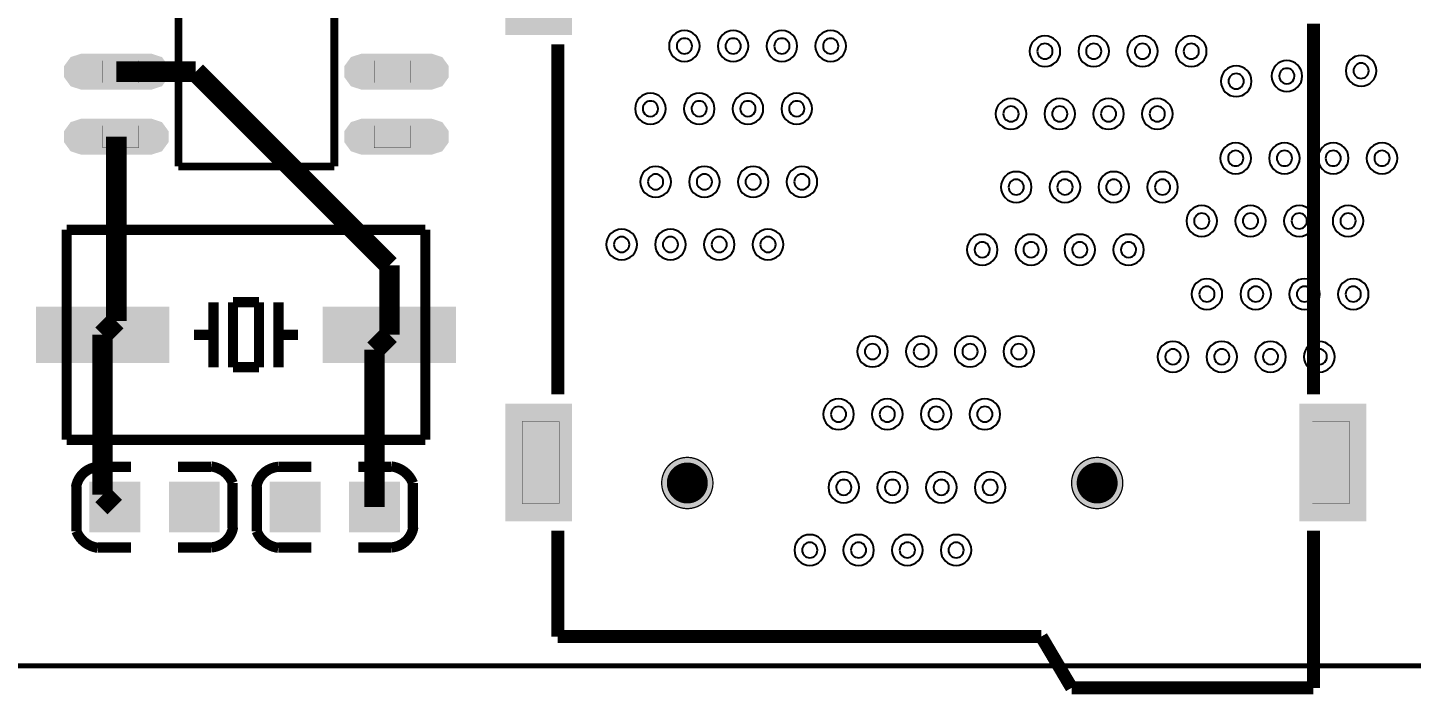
# Model space of a CAD drawing. Header units: millimetres. Extents: x 0 to 134, y -1 to 106.
# Drawn here: x 88.07 to 115.08, y -0.56 to 12.46 of the extents above; entities that cross this region are included whole.
import ezdxf

# ---------------------------------------------------------------- set-up
doc = ezdxf.new("R2010")
doc.units = ezdxf.units.MM
doc.header["$MEASUREMENT"] = 0
for name, color, linetype, true_color in [('Board-Outline-Layer', 7, 'Continuous', 0xff00ff), ('Document-Layer', 7, 'Continuous', 0x6464ff), ('Hole-Layer', 7, 'Continuous', 0x222222), ('Multi-Layer', 7, 'Continuous', 0xc0c0c0), ('Pin-Soldering-Layer', 7, 'Continuous', 0xcc9999), ('Top-Layer', 7, 'Continuous', 0xff0000), ('Top-Paste-Mask-Layer', 7, 'Continuous', 0x808080), ('Top-Silkscreen-Layer', 7, 'Continuous', 0xffcc00), ('Top-Solder-Mask-Layer', 7, 'Continuous', 0x800080)]:
    doc.layers.add(name, color=color, linetype=linetype, true_color=true_color)

msp = doc.modelspace()

# ---------------------------------------------------------------- hatches: boundary and pattern name
at = {"layer": 'Multi-Layer'}
for points in [[(100.44696215392429, 3.571821183642328, 1), (101.44696215392429, 3.571821183642328, 1)], [(108.44696215392429, 3.571821183642328, 1), (109.44696215392429, 3.571821183642328, 1)]]:
    msp.add_hatch(color=256, dxfattribs=at).paths.add_polyline_path(points)
at = {"layer": 'Pin-Soldering-Layer'}
for points in [[(89.53664973329944, 11.81993395986791), (90.23664973329943, 11.81993395986791), (90.23664973329943, 11.389911099822143), (89.53664973329944, 11.389911099822143)], [(95.53664973329938, 11.819933959867853), (94.83664973329945, 11.819933959867853), (94.83664973329945, 11.389911099822086), (95.53664973329938, 11.389911099822086)], [(89.53664973329944, 10.549931419862844), (90.23664973329943, 10.549931419862844), (90.23664973329943, 10.119908559817077), (89.53664973329944, 10.119908559817077)], [(95.53664973329938, 10.549931419862787), (94.83664973329945, 10.549931419862787), (94.83664973329945, 10.11990855981702), (95.53664973329938, 10.11990855981702)], [(97.72184150368298, 4.7718211836423166), (98.44683515367029, 4.7718211836423166), (98.44683515367029, 3.1718211836423507), (97.72184150368298, 3.1718211836423507)], [(113.14686055372107, 4.7718465836931045), (113.87180340360675, 4.7718465836931045), (113.87180340360675, 3.1718465836931387), (113.14686055372107, 3.1718465836931387)]]:
    msp.add_hatch(color=256, dxfattribs=at).paths.add_polyline_path(points)
at = {"layer": 'Top-Layer'}
for points in [[(97.44703835407671, 12.371846583693127), (97.44703835407671, 14.171846583693139), (98.6470383540767, 14.171846583693139), (98.6470383540767, 12.371846583693127)], [(89.11657099314192, 11.303919227838492), (88.90372951713351, 11.392081053836648), (88.8155676911353, 11.604922529845112), (88.90372951713351, 11.817764005853519), (89.11657099314192, 11.905925831851732), (90.48555753111503, 11.905925831851732), (90.6983990071235, 11.817764005853519), (90.78656083312165, 11.604922529845112), (90.6983990071235, 11.392081053836648), (90.48555753111503, 11.303919227838492)], [(94.58774193548379, 11.303919227838378), (94.37490045947538, 11.392081053836534), (94.28673863347717, 11.604922529844998), (94.37490045947538, 11.817764005853405), (94.58774193548379, 11.905925831851619), (95.9567284734569, 11.905925831851619), (96.16956994946537, 11.817764005853405), (96.25773177546353, 11.604922529844998), (96.16956994946537, 11.392081053836534), (95.9567284734569, 11.303919227838378)], [(89.11657099314192, 10.033916687833425), (88.90372951713351, 10.122078513831582), (88.8155676911353, 10.334919989839989), (88.90372951713351, 10.547761465848453), (89.11657099314192, 10.63592329184661), (90.48555753111503, 10.63592329184661), (90.6983990071235, 10.547761465848453), (90.78656083312165, 10.334919989839989), (90.6983990071235, 10.122078513831582), (90.48555753111503, 10.033916687833425)], [(94.58774193548379, 10.033916687833255), (94.37490045947538, 10.122078513831468), (94.28673863347717, 10.334919989839875), (94.37490045947538, 10.547761465848339), (94.58774193548379, 10.635923291846495), (95.9567284734569, 10.635923291846495), (96.16956994946537, 10.547761465848339), (96.25773177546353, 10.334919989839875), (96.16956994946537, 10.122078513831468), (95.9567284734569, 10.033916687833255)], [(90.78245618491252, 6.966804673609317), (90.78245618491252, 5.966804673609374), (88.28245618491246, 5.966804673609374), (88.28245618491246, 6.966804673609317)], [(96.38286258572526, 6.966804673609317), (96.38286258572526, 5.966804673609374), (93.88283718567448, 5.966804673609374), (93.88283718567448, 6.966804673609317)], [(97.44703835407671, 2.8718719837439153), (97.44703835407671, 5.071871983743904), (98.6470383540767, 5.071871983743904), (98.6470383540767, 2.8718719837439153)], [(112.94665735331466, 2.8718719837439153), (112.94665735331466, 5.071871983743904), (114.14665735331471, 5.071871983743904), (114.14665735331471, 2.8718719837439153)], [(89.3284175768352, 2.6562534925068917), (89.3284175768352, 3.545255270510438), (90.21741935483874, 3.545255270510438), (90.21741935483874, 2.6562534925068917)], [(90.87782067564137, 2.6562534925068917), (90.87782067564137, 3.545255270510438), (91.76682245364492, 3.545255270510438), (91.76682245364492, 2.6562534925068917)], [(93.73647193294386, 3.545255270510495), (93.73647193294386, 2.6562534925069485), (92.84747015494025, 2.6562534925069485), (92.84747015494025, 3.545255270510495)], [(95.28587503174998, 3.545255270510495), (95.28587503174998, 2.6562534925069485), (94.39687325374643, 2.6562534925069485), (94.39687325374643, 3.545255270510495)]]:
    msp.add_hatch(color=256, dxfattribs=at).paths.add_polyline_path(points)
at = {"layer": 'Top-Paste-Mask-Layer'}
for points in [[(97.44703835407671, 12.371846583693127), (97.44703835407671, 14.171846583693139), (98.6470383540767, 14.171846583693139), (98.6470383540767, 12.371846583693127)], [(89.11657099314192, 11.303919227838492), (88.90372951713351, 11.392081053836648), (88.8155676911353, 11.604922529845112), (88.90372951713351, 11.817764005853519), (89.11657099314192, 11.905925831851732), (90.48555753111503, 11.905925831851732), (90.6983990071235, 11.817764005853519), (90.78656083312165, 11.604922529845112), (90.6983990071235, 11.392081053836648), (90.48555753111503, 11.303919227838492)], [(94.58774193548379, 11.303919227838378), (94.37490045947538, 11.392081053836534), (94.28673863347717, 11.604922529844998), (94.37490045947538, 11.817764005853405), (94.58774193548379, 11.905925831851619), (95.9567284734569, 11.905925831851619), (96.16956994946537, 11.817764005853405), (96.25773177546353, 11.604922529844998), (96.16956994946537, 11.392081053836534), (95.9567284734569, 11.303919227838378)], [(89.11657099314192, 10.033916687833425), (88.90372951713351, 10.122078513831582), (88.8155676911353, 10.334919989839989), (88.90372951713351, 10.547761465848453), (89.11657099314192, 10.63592329184661), (90.48555753111503, 10.63592329184661), (90.6983990071235, 10.547761465848453), (90.78656083312165, 10.334919989839989), (90.6983990071235, 10.122078513831582), (90.48555753111503, 10.033916687833425)], [(94.58774193548379, 10.033916687833255), (94.37490045947538, 10.122078513831468), (94.28673863347717, 10.334919989839875), (94.37490045947538, 10.547761465848339), (94.58774193548379, 10.635923291846495), (95.9567284734569, 10.635923291846495), (96.16956994946537, 10.547761465848339), (96.25773177546353, 10.334919989839875), (96.16956994946537, 10.122078513831468), (95.9567284734569, 10.033916687833255)], [(90.78245618491252, 6.966804673609317), (90.78245618491252, 5.966804673609374), (88.28245618491246, 5.966804673609374), (88.28245618491246, 6.966804673609317)], [(96.38286258572526, 6.966804673609317), (96.38286258572526, 5.966804673609374), (93.88283718567448, 5.966804673609374), (93.88283718567448, 6.966804673609317)], [(97.44703835407671, 2.8718719837439153), (97.44703835407671, 5.071871983743904), (98.6470383540767, 5.071871983743904), (98.6470383540767, 2.8718719837439153)], [(112.94665735331466, 2.8718719837439153), (112.94665735331466, 5.071871983743904), (114.14665735331471, 5.071871983743904), (114.14665735331471, 2.8718719837439153)], [(89.3284175768352, 2.6562534925068917), (89.3284175768352, 3.545255270510438), (90.21741935483874, 3.545255270510438), (90.21741935483874, 2.6562534925068917)], [(90.87782067564137, 2.6562534925068917), (90.87782067564137, 3.545255270510438), (91.76682245364492, 3.545255270510438), (91.76682245364492, 2.6562534925068917)], [(93.73647193294386, 3.545255270510495), (93.73647193294386, 2.6562534925069485), (92.84747015494025, 2.6562534925069485), (92.84747015494025, 3.545255270510495)], [(95.28587503174998, 3.545255270510495), (95.28587503174998, 2.6562534925069485), (94.39687325374643, 2.6562534925069485), (94.39687325374643, 3.545255270510495)]]:
    msp.add_hatch(color=256, dxfattribs=at).paths.add_polyline_path(points)
at = {"layer": 'Top-Solder-Mask-Layer'}
for points in [[(97.39603759207517, 12.320845821691648), (97.39603759207517, 14.222847345694674), (98.69803911607818, 14.222847345694674), (98.69803911607818, 12.320845821691648)], [(89.11657099314192, 11.252918465837013), (88.90966819557099, 11.320145259973458), (88.78179523430458, 11.496147291977536), (88.78179523430458, 11.713697767712688), (88.90966819557099, 11.889699799716709), (89.11657099314192, 11.956926593853211), (90.48555753111503, 11.956926593853211), (90.69246032868602, 11.889699799716709), (90.82033328995237, 11.713697767712688), (90.82033328995237, 11.496147291977536), (90.69246032868602, 11.320145259973458), (90.48555753111503, 11.252918465837013)], [(94.58774193548379, 11.252918465836899), (94.38083913791286, 11.320145259973344), (94.25296617664645, 11.496147291977422), (94.25296617664645, 11.713697767712574), (94.38083913791286, 11.889699799716595), (94.58774193548379, 11.956926593853098), (95.9567284734569, 11.956926593853098), (96.1636312710279, 11.889699799716595), (96.29150423229424, 11.713697767712574), (96.29150423229424, 11.496147291977422), (96.1636312710279, 11.320145259973344), (95.9567284734569, 11.252918465836899)], [(89.11657099314192, 9.98291592583189), (88.90966819557099, 10.050142719968392), (88.78179523430458, 10.226144751972413), (88.78179523430458, 10.443695227707622), (88.90966819557099, 10.619697259711643), (89.11657099314192, 10.686924053848145), (90.48555753111503, 10.686924053848145), (90.69246032868602, 10.619697259711643), (90.82033328995237, 10.443695227707622), (90.82033328995237, 10.226144751972413), (90.69246032868602, 10.050142719968392), (90.48555753111503, 9.98291592583189)], [(94.58774193548379, 9.982915925831776), (94.38083913791286, 10.050142719968278), (94.25296617664645, 10.2261447519723), (94.25296617664645, 10.443695227707451), (94.38083913791286, 10.61969725971153), (94.58774193548379, 10.686924053848031), (95.9567284734569, 10.686924053848031), (96.1636312710279, 10.61969725971153), (96.29150423229424, 10.443695227707451), (96.29150423229424, 10.2261447519723), (96.1636312710279, 10.050142719968278), (95.9567284734569, 9.982915925831776)], [(90.833456946914, 7.017805435610853), (90.833456946914, 5.915803911607782), (88.23145542291098, 5.915803911607782), (88.23145542291098, 7.017805435610853)], [(96.4338633477268, 7.017805435610853), (96.4338633477268, 5.915803911607782), (93.83183642367294, 5.915803911607782), (93.83183642367294, 7.017805435610853)], [(97.39603759207517, 2.8208712217423795), (97.39603759207517, 5.122872745745497), (98.69803911607818, 5.122872745745497), (98.69803911607818, 2.8208712217423795)], [(112.89565659131318, 2.8208712217423795), (112.89565659131318, 5.122872745745497), (114.19765811531619, 5.122872745745497), (114.19765811531619, 2.8208712217423795)], [(89.27741681483366, 2.605252730505356), (89.27741681483366, 3.5962560325120307), (90.26842011684033, 3.5962560325120307), (90.26842011684033, 2.605252730505356)], [(90.82681991363984, 2.605252730505356), (90.82681991363984, 3.5962560325120307), (91.81782321564646, 3.5962560325120307), (91.81782321564646, 2.605252730505356)], [(93.7874726949454, 3.5962560325120876), (93.7874726949454, 2.6052527305054127), (92.79646939293872, 2.6052527305054127), (92.79646939293872, 3.5962560325120876)], [(95.33687579375157, 3.5962560325120876), (95.33687579375157, 2.6052527305054127), (94.3458724917449, 2.6052527305054127), (94.3458724917449, 3.5962560325120876)]]:
    msp.add_hatch(color=256, dxfattribs=at).paths.add_polyline_path(points)

# ---------------------------------------------------------------- linework, layer by layer
at = {"layer": 'Board-Outline-Layer', "const_width": 0.1}
msp.add_lwpolyline([(0, -1.1368683772161603e-13), (0, 99.90020066040125), (134.00026924053844, 99.90020066040125), (134.00026924053844, -1.1368683772161603e-13)], close=True, dxfattribs=at)
at = {"layer": 'Document-Layer', "const_width": 0.4}
for points in [[(100.7469621539243, 3.571821183649149, 1), (101.14696215392428, 3.571821183649149), (101.14696215392428, 3.5718211836355067, 1), (100.7469621539243, 3.5718211836355067)], [(100.7469621539243, 3.571821183649149, 1), (101.14696215392428, 3.571821183649149), (101.14696215392428, 3.5718211836355067, 1), (100.7469621539243, 3.5718211836355067)], [(108.7469621539243, 3.571821183649149, 1), (109.14696215392428, 3.571821183649149), (109.14696215392428, 3.5718211836355067, 1), (108.7469621539243, 3.5718211836355067)], [(108.7469621539243, 3.571821183649149, 1), (109.14696215392428, 3.571821183649149), (109.14696215392428, 3.5718211836355067, 1), (108.7469621539243, 3.5718211836355067)]]:
    msp.add_lwpolyline(points, format="xyb", dxfattribs=at)
at = {"layer": 'Hole-Layer'}
for points in [[(100.73953771907543, 12.105867411755526, 1), (101.03953771907538, 12.10586741172773), (101.03953771907538, 12.10586741171403, 1), (100.73953771907543, 12.105867411741826)], [(101.691551943104, 12.105867411755526, 1), (101.9915519431039, 12.10586741172773), (101.9915519431039, 12.10586741171403, 1), (101.691551943104, 12.105867411741826)], [(102.64356616713235, 12.105867411755526, 1), (102.94356616713225, 12.10586741172773), (102.94356616713225, 12.10586741171403, 1), (102.64356616713235, 12.105867411741826)], [(103.59558039116081, 12.105867411755526, 1), (103.89558039116076, 12.10586741172773), (103.89558039116076, 12.10586741171403, 1), (103.59558039116081, 12.105867411741826)], [(107.77764287528578, 12.003865887752454, 1), (108.07764287528573, 12.003865887724658), (108.07764287528573, 12.003865887711015, 1), (107.77764287528578, 12.003865887738755)], [(108.72965709931424, 12.003865887752454, 1), (109.02965709931419, 12.003865887724658), (109.02965709931419, 12.003865887711015, 1), (108.72965709931424, 12.003865887738755)], [(109.6816713233427, 12.003865887752454, 1), (109.98167132334265, 12.003865887724658), (109.98167132334265, 12.003865887711015, 1), (109.6816713233427, 12.003865887738755)], [(110.6336855473711, 12.003865887752454, 1), (110.93368554737106, 12.003865887724658), (110.93368554737106, 12.003865887711015, 1), (110.6336855473711, 12.003865887738755)], [(112.49992125984261, 11.519888239797126, 1), (112.7999212598425, 11.519888239769386), (112.7999212598425, 11.519888239755687, 1), (112.49992125984261, 11.519888239783484)], [(113.94873507747013, 11.621889763800198, 1), (114.24873507747009, 11.621889763772401), (114.24873507747009, 11.621889763758702, 1), (113.94873507747013, 11.621889763786498)], [(111.51011430022868, 11.417886715794111, 1), (111.81011430022858, 11.417886715766315), (111.81011430022858, 11.417886715752672, 1), (111.51011430022868, 11.417886715780412)], [(100.07652781305569, 10.88184912371895, 1), (100.37652781305559, 10.881849123691211), (100.37652781305559, 10.881849123677512, 1), (100.07652781305569, 10.881849123705308)], [(101.0285420370841, 10.88184912371895, 1), (101.32854203708399, 10.881849123691211), (101.32854203708399, 10.881849123677512, 1), (101.0285420370841, 10.881849123705308)], [(101.98055626111255, 10.88184912371895, 1), (102.28055626111251, 10.881849123691211), (102.28055626111251, 10.881849123677512, 1), (101.98055626111255, 10.881849123705308)], [(102.93257048514101, 10.88184912371895, 1), (103.23257048514097, 10.881849123691211), (103.23257048514097, 10.881849123677512, 1), (102.93257048514101, 10.881849123705308)], [(107.11463296926598, 10.779847599715879, 1), (107.41463296926594, 10.779847599688082), (107.41463296926594, 10.779847599674383, 1), (107.11463296926598, 10.77984759970218)], [(108.06664719329444, 10.779847599715879, 1), (108.3666471932944, 10.779847599688082), (108.3666471932944, 10.779847599674383, 1), (108.06664719329444, 10.77984759970218)], [(109.0186614173229, 10.779847599715879, 1), (109.31866141732286, 10.779847599688082), (109.31866141732286, 10.779847599674383, 1), (109.0186614173229, 10.77984759970218)], [(109.9706756413513, 10.779847599715879, 1), (110.27067564135126, 10.779847599688082), (110.27067564135126, 10.779847599674383, 1), (109.9706756413513, 10.77984759970218)], [(111.50069850139704, 9.91283464568994, 1), (111.800698501397, 9.912834645662144), (111.800698501397, 9.912834645648502, 1), (111.50069850139704, 9.912834645676242)], [(112.4527127254255, 9.91283464568994, 1), (112.75271272542545, 9.912834645662144), (112.75271272542545, 9.912834645648502, 1), (112.4527127254255, 9.912834645676242)], [(113.4047269494539, 9.91283464568994, 1), (113.70472694945386, 9.912834645662144), (113.70472694945386, 9.912834645648502, 1), (113.4047269494539, 9.912834645676242)], [(114.35674117348236, 9.91283464568994, 1), (114.65674117348232, 9.912834645662144), (114.65674117348232, 9.912834645648502, 1), (114.35674117348236, 9.912834645676242)], [(100.17852933705876, 9.453827787676289, 1), (100.47852933705872, 9.453827787648493), (100.47852933705872, 9.45382778763485, 1), (100.17852933705876, 9.45382778766259)], [(101.13054356108711, 9.453827787676289, 1), (101.43054356108706, 9.453827787648493), (101.43054356108706, 9.45382778763485, 1), (101.13054356108711, 9.45382778766259)], [(102.08255778511563, 9.453827787676289, 1), (102.38255778511558, 9.453827787648493), (102.38255778511558, 9.45382778763485, 1), (102.08255778511563, 9.45382778766259)], [(103.03457200914409, 9.453827787676289, 1), (103.33457200914404, 9.453827787648493), (103.33457200914404, 9.45382778763485, 1), (103.03457200914409, 9.45382778766259)], [(107.216634493269, 9.351826263673217, 1), (107.51663449326895, 9.351826263645421), (107.51663449326895, 9.351826263631722, 1), (107.216634493269, 9.351826263659518)], [(108.16864871729751, 9.351826263673217, 1), (108.46864871729741, 9.351826263645421), (108.46864871729741, 9.351826263631722, 1), (108.16864871729751, 9.351826263659518)], [(109.12066294132592, 9.351826263673217, 1), (109.42066294132582, 9.351826263645421), (109.42066294132582, 9.351826263631722, 1), (109.12066294132592, 9.351826263659518)], [(110.07267716535438, 9.351826263673217, 1), (110.37267716535433, 9.351826263645421), (110.37267716535433, 9.351826263631722, 1), (110.07267716535438, 9.351826263659518)], [(110.83768859537724, 8.688816357653423, 1), (111.1376885953772, 8.688816357625626), (111.1376885953772, 8.688816357611927, 1), (110.83768859537724, 8.688816357639723)], [(111.78970281940565, 8.688816357653423, 1), (112.0897028194056, 8.688816357625626), (112.0897028194056, 8.688816357611927, 1), (111.78970281940565, 8.688816357639723)], [(112.74171704343411, 8.688816357653423, 1), (113.04171704343406, 8.688816357625626), (113.04171704343406, 8.688816357611927, 1), (112.74171704343411, 8.688816357639723)], [(113.69373126746257, 8.688816357653423, 1), (113.99373126746252, 8.688816357625626), (113.99373126746252, 8.688816357611927, 1), (113.69373126746257, 8.688816357639723)], [(99.51551943103885, 8.229809499639714, 1), (99.81551943103881, 8.229809499611918), (99.81551943103881, 8.229809499598218, 1), (99.51551943103885, 8.229809499626015)], [(100.46753365506731, 8.229809499639714, 1), (100.76753365506727, 8.229809499611918), (100.76753365506727, 8.229809499598218, 1), (100.46753365506731, 8.229809499626015)], [(101.41954787909577, 8.229809499639714, 1), (101.71954787909573, 8.229809499611918), (101.71954787909573, 8.229809499598218, 1), (101.41954787909577, 8.229809499626015)], [(102.37156210312418, 8.229809499639714, 1), (102.67156210312413, 8.229809499611918), (102.67156210312413, 8.229809499598218, 1), (102.37156210312418, 8.229809499626015)], [(106.55362458724926, 8.127807975636586, 1), (106.85362458724916, 8.127807975608846), (106.85362458724916, 8.127807975595147, 1), (106.55362458724926, 8.127807975622943)], [(107.50563881127766, 8.127807975636586, 1), (107.80563881127756, 8.127807975608846), (107.80563881127756, 8.127807975595147, 1), (107.50563881127766, 8.127807975622943)], [(108.45765303530612, 8.127807975636586, 1), (108.75765303530608, 8.127807975608846), (108.75765303530608, 8.127807975595147, 1), (108.45765303530612, 8.127807975622943)], [(109.40966725933458, 8.127807975636586, 1), (109.70966725933454, 8.127807975608846), (109.70966725933454, 8.127807975595147, 1), (109.40966725933458, 8.127807975622943)], [(110.9396901193802, 7.260795021610761, 1), (111.23969011938016, 7.260795021582965), (111.23969011938016, 7.260795021569265, 1), (110.9396901193802, 7.260795021597062)], [(111.89170434340872, 7.260795021610761, 1), (112.19170434340862, 7.260795021582965), (112.19170434340862, 7.260795021569265, 1), (111.89170434340872, 7.260795021597062)], [(112.84371856743718, 7.260795021610761, 1), (113.14371856743713, 7.260795021582965), (113.14371856743713, 7.260795021569265, 1), (112.84371856743718, 7.260795021597062)], [(113.7957327914657, 7.260795021610761, 1), (114.09573279146565, 7.260795021582965), (114.09573279146565, 7.260795021569265, 1), (113.7957327914657, 7.260795021597062)], [(104.41159258318521, 6.138778257577201, 1), (104.71159258318517, 6.138778257549404), (104.71159258318517, 6.138778257535705, 1), (104.41159258318521, 6.1387782575635015)], [(105.36360680721361, 6.138778257577201, 1), (105.66360680721357, 6.138778257549404), (105.66360680721357, 6.138778257535705, 1), (105.36360680721361, 6.1387782575635015)], [(106.31562103124207, 6.138778257577201, 1), (106.61562103124203, 6.138778257549404), (106.61562103124203, 6.138778257535705, 1), (106.31562103124207, 6.1387782575635015)], [(107.26763525527059, 6.138778257577201, 1), (107.56763525527049, 6.138778257549404), (107.56763525527049, 6.138778257535705, 1), (107.26763525527059, 6.1387782575635015)], [(110.27668021336046, 6.036776733574129, 1), (110.57668021336036, 6.0367767335463896), (110.57668021336036, 6.03677673353269, 1), (110.27668021336046, 6.036776733560487)], [(111.22869443738892, 6.036776733574129, 1), (111.52869443738888, 6.0367767335463896), (111.52869443738888, 6.03677673353269, 1), (111.22869443738892, 6.036776733560487)], [(112.18070866141738, 6.036776733574129, 1), (112.48070866141734, 6.0367767335463896), (112.48070866141734, 6.03677673353269, 1), (112.18070866141738, 6.036776733560487)], [(113.13272288544579, 6.036776733574129, 1), (113.43272288544574, 6.0367767335463896), (113.43272288544574, 6.03677673353269, 1), (113.13272288544579, 6.036776733560487)], [(103.74858267716542, 4.914759969540626, 1), (104.04858267716537, 4.914759969512829), (104.04858267716537, 4.91475996949913, 1), (103.74858267716542, 4.914759969526926)], [(104.70059690119382, 4.914759969540626, 1), (105.00059690119372, 4.914759969512829), (105.00059690119372, 4.91475996949913, 1), (104.70059690119382, 4.914759969526926)], [(105.65261112522234, 4.914759969540626, 1), (105.95261112522223, 4.914759969512829), (105.95261112522223, 4.91475996949913, 1), (105.65261112522234, 4.914759969526926)], [(106.6046253492508, 4.914759969540626, 1), (106.90462534925075, 4.914759969512829), (106.90462534925075, 4.91475996949913, 1), (106.6046253492508, 4.914759969526926)], [(103.85058420116843, 3.4867386334979074, 1), (104.15058420116839, 3.4867386334701678), (104.15058420116839, 3.4867386334564685, 1), (103.85058420116843, 3.486738633484265)], [(104.80259842519689, 3.4867386334979074, 1), (105.10259842519685, 3.4867386334701678), (105.10259842519685, 3.4867386334564685, 1), (104.80259842519689, 3.486738633484265)], [(105.75461264922535, 3.4867386334979074, 1), (106.0546126492253, 3.4867386334701678), (106.0546126492253, 3.4867386334564685, 1), (105.75461264922535, 3.486738633484265)], [(106.70662687325375, 3.4867386334979074, 1), (107.00662687325371, 3.4867386334701678), (107.00662687325371, 3.4867386334564685, 1), (106.70662687325375, 3.486738633484265)], [(103.18757429514864, 2.262720345461389, 1), (103.48757429514859, 2.2627203454335927), (103.48757429514859, 2.2627203454199503, 1), (103.18757429514864, 2.26272034544769)], [(104.1395885191771, 2.262720345461389, 1), (104.43958851917705, 2.2627203454335927), (104.43958851917705, 2.2627203454199503, 1), (104.1395885191771, 2.26272034544769)], [(105.09160274320544, 2.262720345461389, 1), (105.3916027432054, 2.2627203454335927), (105.3916027432054, 2.2627203454199503, 1), (105.09160274320544, 2.26272034544769)], [(106.04361696723396, 2.262720345461389, 1), (106.34361696723391, 2.2627203454335927), (106.34361696723391, 2.2627203454199503, 1), (106.04361696723396, 2.26272034544769)]]:
    msp.add_lwpolyline(points, format="xyb", dxfattribs=at)
at = {"layer": 'Multi-Layer'}
for points in [[(100.5895377190754, 12.105867411734778, 1), (101.18953771907542, 12.105867411734778, 1)], [(101.54155194310397, 12.105867411734778, 1), (102.14155194310393, 12.105867411734778, 1)], [(102.49356616713231, 12.105867411734778, 1), (103.09356616713228, 12.105867411734778, 1)], [(103.44558039116077, 12.105867411734778, 1), (104.0455803911608, 12.105867411734778, 1)], [(107.62764287528574, 12.003865887731706, 1), (108.22764287528577, 12.003865887731706, 1)], [(108.5796570993142, 12.003865887731706, 1), (109.17965709931423, 12.003865887731706, 1)], [(109.53167132334266, 12.003865887731706, 1), (110.13167132334269, 12.003865887731706, 1)], [(110.48368554737107, 12.003865887731706, 1), (111.08368554737109, 12.003865887731706, 1)], [(113.79873507747016, 11.62188976377945, 1), (114.39873507747012, 11.62188976377945, 1)], [(111.36011430022864, 11.417886715773363, 1), (111.96011430022861, 11.417886715773363, 1)], [(112.34992125984257, 11.519888239776435, 1), (112.94992125984254, 11.519888239776435, 1)], [(99.92652781305566, 10.88184912369826, 1), (100.52652781305562, 10.88184912369826, 1)], [(100.87854203708406, 10.88184912369826, 1), (101.47854203708403, 10.88184912369826, 1)], [(101.83055626111252, 10.88184912369826, 1), (102.43055626111254, 10.88184912369826, 1)], [(102.78257048514098, 10.88184912369826, 1), (103.382570485141, 10.88184912369826, 1)], [(106.96463296926595, 10.779847599695131, 1), (107.56463296926597, 10.779847599695131, 1)], [(107.91664719329441, 10.779847599695131, 1), (108.51664719329443, 10.779847599695131, 1)], [(108.86866141732287, 10.779847599695131, 1), (109.46866141732289, 10.779847599695131, 1)], [(109.82067564135127, 10.779847599695131, 1), (110.4206756413513, 10.779847599695131, 1)], [(111.350698501397, 9.912834645669193, 1), (111.95069850139703, 9.912834645669193, 1)], [(112.30271272542547, 9.912834645669193, 1), (112.90271272542549, 9.912834645669193, 1)], [(113.25472694945387, 9.912834645669193, 1), (113.85472694945389, 9.912834645669193, 1)], [(114.20674117348233, 9.912834645669193, 1), (114.80674117348235, 9.912834645669193, 1)], [(100.02852933705873, 9.453827787655541, 1), (100.62852933705875, 9.453827787655541, 1)], [(100.98054356108707, 9.453827787655541, 1), (101.5805435610871, 9.453827787655541, 1)], [(101.93255778511559, 9.453827787655541, 1), (102.53255778511561, 9.453827787655541, 1)], [(102.88457200914405, 9.453827787655541, 1), (103.48457200914407, 9.453827787655541, 1)], [(107.06663449326896, 9.35182626365247, 1), (107.66663449326899, 9.35182626365247, 1)], [(108.01864871729748, 9.35182626365247, 1), (108.61864871729745, 9.35182626365247, 1)], [(108.97066294132588, 9.35182626365247, 1), (109.57066294132585, 9.35182626365247, 1)], [(109.92267716535434, 9.35182626365247, 1), (110.52267716535437, 9.35182626365247, 1)], [(110.68768859537721, 8.688816357632675, 1), (111.28768859537723, 8.688816357632675, 1)], [(111.63970281940561, 8.688816357632675, 1), (112.23970281940564, 8.688816357632675, 1)], [(112.59171704343407, 8.688816357632675, 1), (113.1917170434341, 8.688816357632675, 1)], [(113.54373126746253, 8.688816357632675, 1), (114.14373126746256, 8.688816357632675, 1)], [(99.36551943103882, 8.229809499618966, 1), (99.96551943103884, 8.229809499618966, 1)], [(100.31753365506728, 8.229809499618966, 1), (100.9175336550673, 8.229809499618966, 1)], [(101.26954787909574, 8.229809499618966, 1), (101.86954787909576, 8.229809499618966, 1)], [(102.2215621031242, 8.229809499618966, 1), (102.82156210312417, 8.229809499618966, 1)], [(106.40362458724923, 8.127807975615895, 1), (107.00362458724919, 8.127807975615895, 1)], [(107.35563881127763, 8.127807975615895, 1), (107.9556388112776, 8.127807975615895, 1)], [(108.30765303530609, 8.127807975615895, 1), (108.90765303530611, 8.127807975615895, 1)], [(109.25966725933455, 8.127807975615895, 1), (109.85966725933457, 8.127807975615895, 1)], [(110.78969011938023, 7.260795021590013, 1), (111.38969011938019, 7.260795021590013, 1)], [(111.74170434340868, 7.260795021590013, 1), (112.34170434340865, 7.260795021590013, 1)], [(112.69371856743714, 7.260795021590013, 1), (113.29371856743711, 7.260795021590013, 1)], [(113.64573279146566, 7.260795021590013, 1), (114.24573279146568, 7.260795021590013, 1)], [(104.26159258318518, 6.138778257556453, 1), (104.8615925831852, 6.138778257556453, 1)], [(105.21360680721358, 6.138778257556453, 1), (105.8136068072136, 6.138778257556453, 1)], [(106.1656210312421, 6.138778257556453, 1), (106.76562103124206, 6.138778257556453, 1)], [(107.11763525527056, 6.138778257556453, 1), (107.71763525527052, 6.138778257556453, 1)], [(110.12668021336043, 6.036776733553438, 1), (110.7266802133604, 6.036776733553438, 1)], [(111.07869443738889, 6.036776733553438, 1), (111.67869443738891, 6.036776733553438, 1)], [(112.03070866141735, 6.036776733553438, 1), (112.63070866141737, 6.036776733553438, 1)], [(112.98272288544575, 6.036776733553438, 1), (113.58272288544578, 6.036776733553438, 1)], [(103.59858267716538, 4.914759969519878, 1), (104.1985826771654, 4.914759969519878, 1)], [(104.55059690119379, 4.914759969519878, 1), (105.15059690119375, 4.914759969519878, 1)], [(105.5026111252223, 4.914759969519878, 1), (106.10261112522227, 4.914759969519878, 1)], [(106.45462534925076, 4.914759969519878, 1), (107.05462534925078, 4.914759969519878, 1)], [(103.7005842011684, 3.4867386334772164, 1), (104.30058420116842, 3.4867386334772164, 1)], [(104.65259842519686, 3.4867386334772164, 1), (105.25259842519688, 3.4867386334772164, 1)], [(105.60461264922532, 3.4867386334772164, 1), (106.20461264922534, 3.4867386334772164, 1)], [(106.55662687325372, 3.4867386334772164, 1), (107.15662687325374, 3.4867386334772164, 1)], [(103.0375742951486, 2.2627203454406413, 1), (103.63757429514862, 2.2627203454406413, 1)], [(103.98958851917706, 2.2627203454406413, 1), (104.58958851917708, 2.2627203454406413, 1)], [(104.94160274320541, 2.2627203454406413, 1), (105.54160274320543, 2.2627203454406413, 1)], [(105.89361696723392, 2.2627203454406413, 1), (106.49361696723395, 2.2627203454406413, 1)]]:
    msp.add_lwpolyline(points, format="xyb", close=True, dxfattribs=at)
at = {"layer": 'Multi-Layer', "const_width": 0.025400050800101603}
for points in [[(100.44696215392429, 3.5718211835995817, 1), (101.44696215392423, 3.5718211835995817), (101.44696215392423, 3.571821183685074, 1), (100.44696215392429, 3.571821183685074)], [(108.44696215392429, 3.5718211835995817, 1), (109.44696215392429, 3.5718211835995817), (109.44696215392429, 3.571821183685074, 1), (108.44696215392429, 3.571821183685074)]]:
    msp.add_lwpolyline(points, format="xyb", dxfattribs=at)
at = {"layer": 'Pin-Soldering-Layer', "const_width": 0.005080010160020321}
for points in [[(89.53664973329944, 11.81993395986791), (90.23664973329943, 11.81993395986791), (90.23664973329943, 11.389911099822143), (89.53664973329944, 11.389911099822143)], [(95.53664973329938, 11.819933959867853), (94.83664973329945, 11.819933959867853), (94.83664973329945, 11.389911099822086), (95.53664973329938, 11.389911099822086)], [(89.53664973329944, 10.549931419862844), (90.23664973329943, 10.549931419862844), (90.23664973329943, 10.119908559817077), (89.53664973329944, 10.119908559817077)], [(95.53664973329938, 10.549931419862787), (94.83664973329945, 10.549931419862787), (94.83664973329945, 10.11990855981702), (95.53664973329938, 10.11990855981702)], [(97.72184150368298, 4.7718211836423166), (98.44683515367029, 4.7718211836423166), (98.44683515367029, 3.1718211836423507), (97.72184150368298, 3.1718211836423507)], [(113.14686055372107, 4.7718465836931045), (113.87180340360675, 4.7718465836931045), (113.87180340360675, 3.1718465836931387), (113.14686055372107, 3.1718465836931387)]]:
    msp.add_lwpolyline(points, close=True, dxfattribs=at)
at = {"layer": 'Top-Layer', "const_width": 0.4}
for points in [[(89.80106426212853, 11.604922529845055), (91.35078740157479, 11.604922529845055)], [(91.35078740157479, 11.604922529845055), (95.13284988569973, 7.822860045720063)], [(89.80106426212853, 10.334919989839932), (89.80106426212853, 6.735412750825446)], [(95.13284988569973, 7.822860045720063), (95.13284988569973, 6.466804673609261)], [(89.80106426212853, 6.735412750825446), (89.53245618491235, 6.466804673609261)], [(89.53245618491235, 6.466804673609261), (89.53245618491235, 3.3412166624332826)], [(94.8413741427483, 6.175328930657827), (95.13284988569973, 6.466804673609261)], [(94.8413741427483, 3.1007543815086933), (94.8413741427483, 6.175328930657827)], [(89.53245618491235, 3.3412166624332826), (89.77291846583694, 3.1007543815086933)]]:
    msp.add_lwpolyline(points, dxfattribs=at)
at = {"layer": 'Top-Silkscreen-Layer'}
for points, const_width in [([(91.01523749047493, 9.753716027432063), (91.01523749047493, 19.806141732283436)], 0.15240030480060962), ([(91.01523749047493, 9.753716027432063), (91.01523749047493, 19.806141732283436)], 0.15240030480060962), ([(94.05806197612395, 19.80614173228338), (94.05806197612395, 9.753716027432006)], 0.15240030480060962), ([(94.05806197612395, 19.80614173228338), (94.05806197612395, 9.753716027432006)], 0.15240030480060962), ([(113.16687579375156, 12.540655321310624), (113.16687579375156, 5.302987045974078)], 0.25400050800101603), ([(113.16687579375156, 12.540655321310624), (113.16687579375156, 5.302987045974078)], 0.25400050800101603), ([(98.41686309372614, 5.302987045974078), (98.41686309372614, 12.14065532131059)], 0.25400050800101603), ([(98.41686309372614, 5.302987045974078), (98.41686309372614, 12.14065532131059)], 0.25400050800101603), ([(94.05806197612395, 9.753716027432006), (91.01523749047493, 9.753716027432063)], 0.15240030480060962), ([(94.05806197612395, 9.753716027432006), (91.01523749047493, 9.753716027432063)], 0.15240030480060962), ([(88.83251968503941, 4.416766573533096), (88.83251968503941, 8.516842773685482)], 0.2), ([(88.83251968503941, 8.516842773685482), (95.83251968503941, 8.516842773685482)], 0.2), ([(88.83251968503941, 4.416766573533096), (88.83251968503941, 8.516842773685482)], 0.2), ([(88.83251968503941, 8.516842773685482), (95.83251968503941, 8.516842773685482)], 0.2), ([(95.83251968503941, 4.416766573533096), (95.83251968503941, 8.516842773685482)], 0.2), ([(95.83251968503941, 4.416766573533096), (95.83251968503941, 8.516842773685482)], 0.2), ([(91.69764541529088, 6.466804673609261), (91.69764541529088, 7.101805943611794)], 0.2), ([(91.69764541529088, 6.466804673609261), (91.69764541529088, 7.101805943611794)], 0.2), ([(92.0786461772924, 7.101805943611794), (92.58664719329443, 7.101805943611794)], 0.2), ([(92.0786461772924, 5.831803403606727), (92.0786461772924, 7.101805943611794)], 0.2), ([(92.0786461772924, 7.101805943611794), (92.58664719329443, 7.101805943611794)], 0.2), ([(92.0786461772924, 5.831803403606727), (92.0786461772924, 7.101805943611794)], 0.2), ([(92.58664719329443, 5.831803403606727), (92.58664719329443, 7.101805943611794)], 0.2), ([(92.58664719329443, 5.831803403606727), (92.58664719329443, 7.101805943611794)], 0.2), ([(92.96764795529594, 6.466804673609261), (92.96764795529594, 7.101805943611794)], 0.2), ([(92.96764795529594, 6.466804673609261), (92.96764795529594, 7.101805943611794)], 0.2), ([(91.31664465328936, 6.466804673609261), (91.69764541529088, 6.466804673609261)], 0.2), ([(91.31664465328936, 6.466804673609261), (91.69764541529088, 6.466804673609261)], 0.2), ([(91.69764541529088, 5.831803403606727), (91.69764541529088, 6.466804673609261)], 0.2), ([(91.69764541529088, 5.831803403606727), (91.69764541529088, 6.466804673609261)], 0.2), ([(92.96764795529594, 6.466804673609261), (93.34864871729746, 6.466804673609261)], 0.2), ([(92.96764795529594, 5.831803403606727), (92.96764795529594, 6.466804673609261)], 0.2), ([(92.96764795529594, 6.466804673609261), (93.34864871729746, 6.466804673609261)], 0.2), ([(92.96764795529594, 5.831803403606727), (92.96764795529594, 6.466804673609261)], 0.2), ([(92.0786461772924, 5.831803403606727), (92.58664719329443, 5.831803403606727)], 0.2), ([(92.0786461772924, 5.831803403606727), (92.58664719329443, 5.831803403606727)], 0.2), ([(88.83251968503941, 4.416766573533096), (95.83251968503941, 4.416766573533096)], 0.2), ([(88.83251968503941, 4.416766573533096), (95.83251968503941, 4.416766573533096)], 0.2), ([(90.09041910083823, 3.8881559563118344), (89.44271780543568, 3.8881559563118344)], 0.2), ([(90.09041910083823, 3.8881559563118344), (89.44271780543568, 3.8881559563118344)], 0.2), ([(91.65252222504449, 3.8881559563118344), (91.00482092964188, 3.8881559563118344)], 0.2), ([(91.65252222504449, 3.8881559563118344), (91.00482092964188, 3.8881559563118344)], 0.2), ([(92.9617703835408, 3.8881559563118344), (93.60947167894341, 3.8881559563118344)], 0.2), ([(92.9617703835408, 3.8881559563118344), (93.60947167894341, 3.8881559563118344)], 0.2), ([(94.523873507747, 3.8881559563118344), (95.17157480314961, 3.8881559563118344)], 0.2), ([(94.523873507747, 3.8881559563118344), (95.17157480314961, 3.8881559563118344)], 0.2), ([(89.02361696723398, 2.630853441706847), (89.02361696723398, 3.5071551943102577)], 0.2), ([(89.02361696723398, 2.630853441706847), (89.02361696723398, 3.5071551943102577)], 0.2), ([(92.07162306324614, 2.694353568707072), (92.07162306324614, 3.5706553213105394)], 0.2), ([(92.07162306324614, 2.694353568707072), (92.07162306324614, 3.5706553213105394)], 0.2), ([(92.5426695453391, 3.5071551943102577), (92.5426695453391, 2.630853441706847)], 0.2), ([(92.5426695453391, 3.5071551943102577), (92.5426695453391, 2.630853441706847)], 0.2), ([(95.59067564135131, 3.5706553213105394), (95.59067564135131, 2.694353568707072)], 0.2), ([(95.59067564135131, 3.5706553213105394), (95.59067564135131, 2.694353568707072)], 0.2), ([(98.41762509525017, 0.5723291846583152), (98.41762509525017, 2.6398933197866086)], 0.25400050800101603), ([(98.41762509525017, 0.5723291846583152), (98.41762509525017, 2.6398933197866086)], 0.25400050800101603), ([(113.16743459486918, 2.6398933197866086), (113.16743459486918, -0.4284328168656657)], 0.25400050800101603), ([(113.16743459486918, 2.6398933197866086), (113.16743459486918, -0.4284328168656657)], 0.25400050800101603), ([(90.09041910083823, 2.313352806705552), (89.44271780543568, 2.313352806705552)], 0.2), ([(90.09041910083823, 2.313352806705552), (89.44271780543568, 2.313352806705552)], 0.2), ([(91.65252222504449, 2.313352806705552), (91.00482092964188, 2.313352806705552)], 0.2), ([(91.65252222504449, 2.313352806705552), (91.00482092964188, 2.313352806705552)], 0.2), ([(92.9617703835408, 2.313352806705552), (93.60947167894341, 2.313352806705552)], 0.2), ([(92.9617703835408, 2.313352806705552), (93.60947167894341, 2.313352806705552)], 0.2), ([(94.523873507747, 2.313352806705552), (95.17157480314961, 2.313352806705552)], 0.2), ([(94.523873507747, 2.313352806705552), (95.17157480314961, 2.313352806705552)], 0.2), ([(107.8562839725679, 0.5723291846583152), (98.41762509525017, 0.5723291846583152)], 0.25400050800101603), ([(107.8562839725679, 0.5723291846583152), (98.41762509525017, 0.5723291846583152)], 0.25400050800101603), ([(108.44810515621032, -0.4284328168656657), (107.8562839725679, 0.5723291846583152)], 0.25400050800101603), ([(108.44810515621032, -0.4284328168656657), (107.8562839725679, 0.5723291846583152)], 0.25400050800101603), ([(113.16743459486918, -0.4284328168656657), (108.44810515621032, -0.4284328168656657)], 0.25400050800101603), ([(113.16743459486918, -0.4284328168656657), (108.44810515621032, -0.4284328168656657)], 0.25400050800101603)]:
    msp.add_lwpolyline(points, dxfattribs=dict(at, const_width=const_width))
at = {"layer": 'Top-Silkscreen-Layer', "const_width": 0.2}
for points in [[(89.44272161544325, 3.8881559563118344, 0.347), (89.01485699771405, 3.4899400558800266)], [(89.44272161544325, 3.8881559563118344, 0.347), (89.01485699771405, 3.4899400558800266)], [(92.07162306324614, 3.5706555753110933, 0.274), (91.65337592075184, 3.8949875539749996)], [(92.07162306324614, 3.5706555753110933, 0.274), (91.65337592075184, 3.8949875539749996)], [(92.96177419354837, 3.8881559563118344, 0.347), (92.53390957581917, 3.4899400558800266)], [(92.96177419354837, 3.8881559563118344, 0.347), (92.53390957581917, 3.4899400558800266)], [(95.59067564135131, 3.5706555753110933, 0.274), (95.17242849885702, 3.8949875539749996)], [(95.59067564135131, 3.5706555753110933, 0.274), (95.17242849885702, 3.8949875539749996)], [(89.02361696723398, 2.6308531877062933, 0.274), (89.44186410972827, 2.30652120904233)], [(89.02361696723398, 2.6308531877062933, 0.274), (89.44186410972827, 2.30652120904233)], [(91.65251841503687, 2.313352806705552, 0.347), (92.08038303276612, 2.711568707137303)], [(91.65251841503687, 2.313352806705552, 0.347), (92.08038303276612, 2.711568707137303)], [(92.5426695453391, 2.6308531877062933, 0.274), (92.96091668783339, 2.30652120904233)], [(92.5426695453391, 2.6308531877062933, 0.274), (92.96091668783339, 2.30652120904233)], [(95.17157099314198, 2.313352806705552, 0.347), (95.59943561087124, 2.711568707137303)], [(95.17157099314198, 2.313352806705552, 0.347), (95.59943561087124, 2.711568707137303)]]:
    msp.add_lwpolyline(points, format="xyb", dxfattribs=at)

doc.saveas('drawing.dxf')
